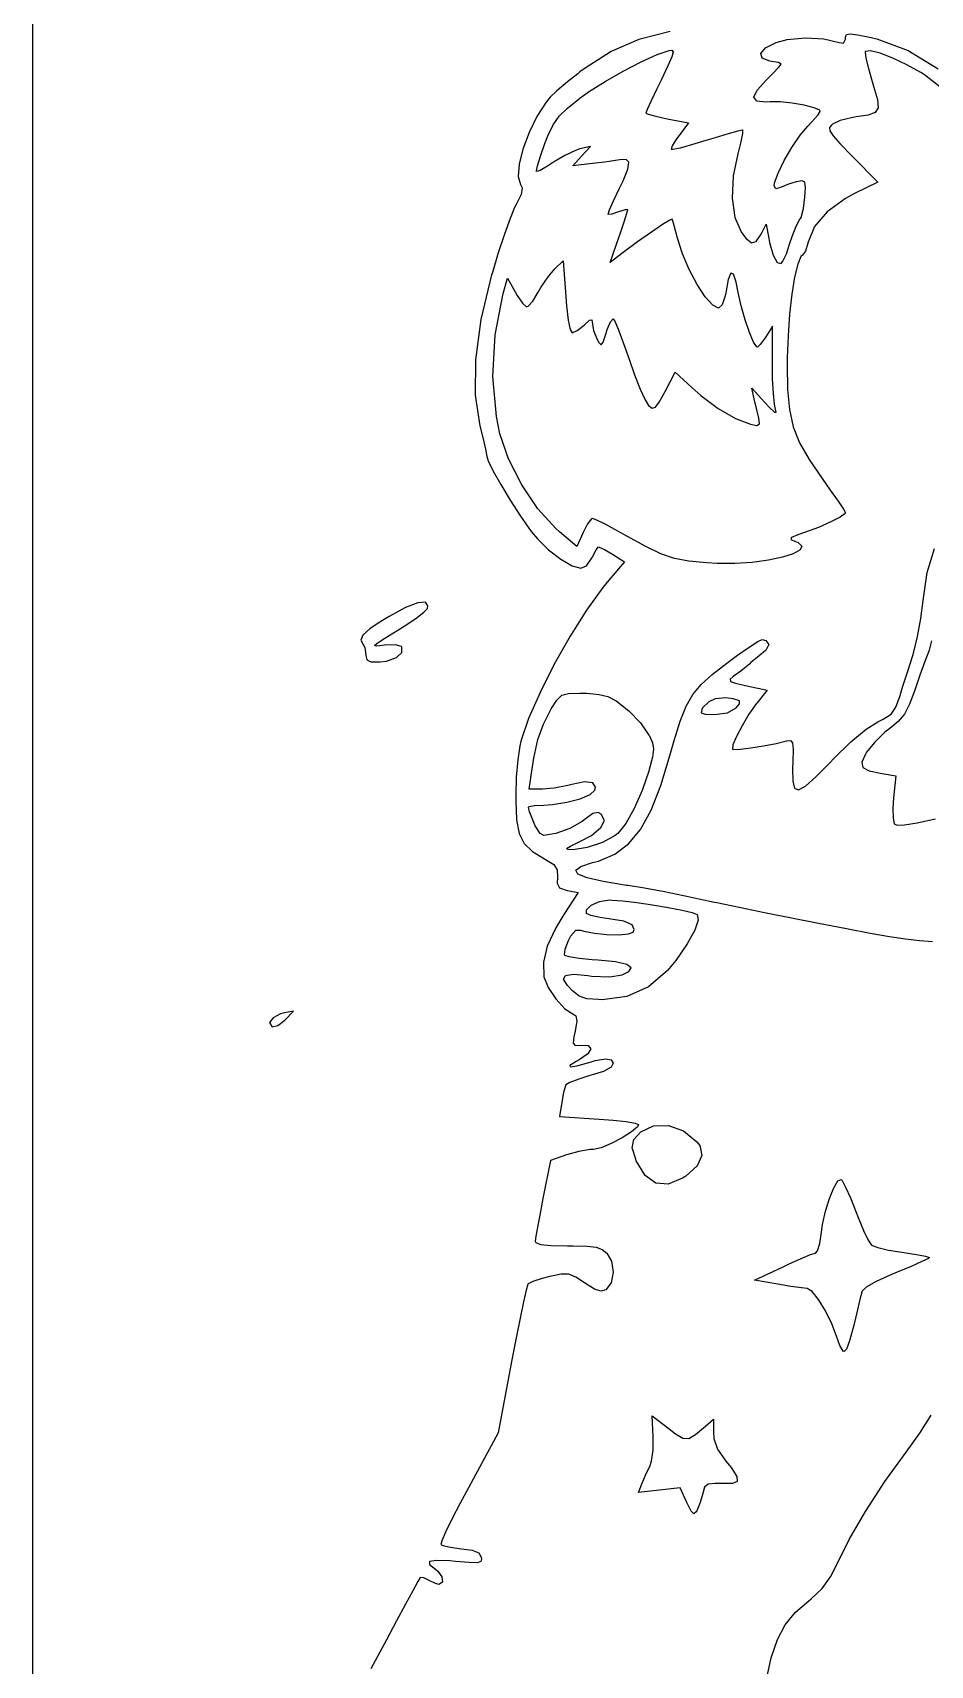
# Model space of a CAD drawing. Header units: millimetres. Extents: x 50.1 to 68.4, y -79.8 to -30.
# Drawn here: x 50.07 to 59.45, y -64.13 to -47.07 of the extents above; entities that cross this region are included whole.
import ezdxf

# ---------------------------------------------------------------- set-up
doc = ezdxf.new("R2010")
doc.units = ezdxf.units.MM
doc.layers.add('B.Silkscreen', color=31, linetype='CONTINUOUS', true_color=0xe8b2a7)

msp = doc.modelspace()

# ---------------------------------------------------------------- linework, layer by layer
at = {"layer": 'B.Silkscreen', "linetype": 'CONTINUOUS'}
for p, q in [((50.073148, -52.064296), (50.071848, -29.98827)), ((56.731854, -47.062179), (56.404692, -47.146712)), ((56.404692, -47.146712), (56.117346, -47.270512)), ((57.678701, -47.29194), (57.728563, -47.234266)), ((57.728563, -47.234266), (57.839888, -47.177013)), ((57.839888, -47.177013), (57.956761, -47.145894)), ((57.956761, -47.145894), (58.146259, -47.128078)), ((58.146259, -47.128078), (58.338719, -47.138316)), ((58.338719, -47.138316), (58.498167, -47.176631)), ((58.498167, -47.176631), (58.543497, -47.184162)), ((58.543497, -47.184162), (58.563343, -47.142841)), ((58.563343, -47.142841), (58.564043, -47.122744)), ((58.564043, -47.122744), (58.575743, -47.094884)), ((58.575743, -47.094884), (58.613981, -47.086645)), ((58.613981, -47.086645), (58.694121, -47.097001)), ((58.694121, -47.097001), (58.831525, -47.124926)), ((58.831525, -47.124926), (58.890397, -47.138612)), ((58.890397, -47.138612), (59.217808, -47.259264)), ((56.117346, -47.270512), (55.844575, -47.444032)), ((56.241411, -47.476075), (56.429337, -47.379035)), ((56.429337, -47.379035), (56.596002, -47.303767)), ((56.596002, -47.303767), (56.721601, -47.26085)), ((56.750263, -47.326067), (56.709646, -47.420651)), ((56.721601, -47.26085), (56.749776, -47.258077)), ((56.749776, -47.258077), (56.762642, -47.275558)), ((56.762642, -47.275558), (56.750263, -47.326067)), ((57.692603, -47.340788), (57.678701, -47.29194)), ((57.772568, -47.371563), (57.692603, -47.340788)), ((57.790861, -47.374102), (57.772568, -47.371563)), ((57.865046, -47.387759), (57.790861, -47.374102)), ((57.892962, -47.402076), (57.865046, -47.387759)), ((57.86846, -47.43463), (57.892962, -47.402076)), ((58.771006, -47.272592), (58.769267, -47.27928)), ((58.769267, -47.27928), (58.77783, -47.340123)), ((58.825669, -47.265224), (58.771006, -47.272592)), ((58.77783, -47.340123), (58.804026, -47.448104)), ((58.927526, -47.289877), (58.825669, -47.265224)), ((59.060023, -47.340042), (58.927526, -47.289877)), ((59.206608, -47.409206), (59.060023, -47.340042)), ((59.350728, -47.490859), (59.206608, -47.409206)), ((59.217808, -47.259264), (59.53178, -47.451818)), ((55.766955, -47.503017), (55.658335, -47.588431)), ((55.79024, -47.484707), (55.766955, -47.503017)), ((55.844575, -47.444032), (55.79024, -47.484707)), ((56.052026, -47.584305), (56.241411, -47.476075)), ((56.637804, -47.570353), (56.594306, -47.659939)), ((56.709646, -47.420651), (56.637804, -47.570353)), ((57.641968, -47.674681), (57.740546, -47.56618)), ((57.740546, -47.56618), (57.805122, -47.501977)), ((57.805122, -47.501977), (57.86846, -47.43463)), ((58.804026, -47.448104), (58.843717, -47.585414)), ((59.389752, -47.51598), (59.350728, -47.490859)), ((59.597351, -47.67828), (59.389752, -47.51598)), ((55.479307, -47.748188), (55.438083, -47.799108)), ((55.54818, -47.68168), (55.479307, -47.748188)), ((55.658335, -47.588431), (55.54818, -47.68168)), ((55.789447, -47.758885), (55.880987, -47.693144)), ((55.880987, -47.693144), (56.052026, -47.584305)), ((56.594306, -47.659939), (56.53426, -47.785995)), ((57.608048, -47.747997), (57.641968, -47.674681)), ((57.639176, -47.788596), (57.608048, -47.747997)), ((58.843717, -47.585414), (58.858268, -47.63274)), ((58.858268, -47.63274), (58.897115, -47.771959)), ((55.438083, -47.799108), (55.341292, -47.949053)), ((55.571708, -47.94753), (55.658882, -47.86284)), ((55.658882, -47.86284), (55.789447, -47.758885)), ((56.493032, -47.875712), (56.477713, -47.913871)), ((56.477713, -47.913871), (56.503365, -47.926345)), ((56.53426, -47.785995), (56.493032, -47.875712)), ((57.735739, -47.798944), (57.639176, -47.788596)), ((57.776825, -47.796576), (57.735739, -47.798944)), ((57.882389, -47.797111), (57.776825, -47.796576)), ((58.008183, -47.81032), (57.882389, -47.797111)), ((58.13298, -47.832152), (58.008183, -47.81032)), ((58.235555, -47.858554), (58.13298, -47.832152)), ((58.294683, -47.885472), (58.235555, -47.858554)), ((58.276535, -47.934877), (58.301457, -47.89675)), ((58.301457, -47.89675), (58.294683, -47.885472)), ((58.875541, -47.908391), (58.801694, -47.935297)), ((58.905111, -47.858894), (58.875541, -47.908391)), ((58.897115, -47.771959), (58.905111, -47.858894)), ((55.341292, -47.949053), (55.258014, -48.118165)), ((55.456156, -48.151696), (55.51008, -48.0361)), ((55.51008, -48.0361), (55.571708, -47.94753)), ((56.503365, -47.926345), (56.584401, -47.948501)), ((56.584401, -47.948501), (56.701578, -47.973941)), ((56.701578, -47.973941), (56.925444, -48.017984)), ((56.925444, -48.017984), (56.826736, -48.147396)), ((57.441752, -48.099058), (57.485756, -48.088563)), ((57.485756, -48.088563), (57.486828, -48.088832)), ((57.486828, -48.088832), (57.487966, -48.12681)), ((58.090884, -48.145355), (58.169382, -48.051273)), ((58.169382, -48.051273), (58.214318, -48.005136)), ((58.214318, -48.005136), (58.276535, -47.934877)), ((58.419375, -48.039385), (58.3967, -48.066281)), ((58.3967, -48.066281), (58.39964, -48.100508)), ((58.430233, -48.031002), (58.419375, -48.039385)), ((58.510408, -47.99366), (58.430233, -48.031002)), ((58.627576, -47.962591), (58.510408, -47.99366)), ((58.676857, -47.954459), (58.627576, -47.962591)), ((58.801694, -47.935297), (58.676857, -47.954459)), ((55.258014, -48.118165), (55.193756, -48.290181)), ((55.377001, -48.363008), (55.424356, -48.232466)), ((55.424356, -48.232466), (55.456156, -48.151696)), ((55.90044, -48.264276), (55.78871, -48.289679)), ((55.807849, -48.365086), (55.90044, -48.264276)), ((56.754522, -48.256514), (56.743846, -48.292624)), ((56.799937, -48.183976), (56.754522, -48.256514)), ((56.826736, -48.147396), (56.799937, -48.183976)), ((56.838919, -48.276325), (56.960299, -48.243569)), ((56.960299, -48.243569), (57.110324, -48.198502)), ((57.110324, -48.198502), (57.207104, -48.168456)), ((57.207104, -48.168456), (57.343345, -48.127306)), ((57.343345, -48.127306), (57.441752, -48.099058)), ((57.470909, -48.216499), (57.438994, -48.339956)), ((57.487966, -48.12681), (57.470909, -48.216499)), ((58.005249, -48.272346), (58.090884, -48.145355)), ((58.39964, -48.100508), (58.435054, -48.153307)), ((58.435054, -48.153307), (58.509799, -48.235917)), ((58.509799, -48.235917), (58.630735, -48.359576)), ((55.193756, -48.290181), (55.154026, -48.448835)), ((55.34524, -48.464433), (55.377001, -48.363008)), ((55.514604, -48.4274), (55.450073, -48.469822)), ((55.631398, -48.356567), (55.514604, -48.4274)), ((55.744243, -48.303793), (55.631398, -48.356567)), ((55.715259, -48.465896), (55.807849, -48.365086)), ((55.78871, -48.289679), (55.744243, -48.303793)), ((56.05051, -48.426339), (55.919579, -48.442574)), ((56.161858, -48.410329), (56.05051, -48.426339)), ((56.205415, -48.402745), (56.161858, -48.410329)), ((56.272877, -48.399093), (56.205415, -48.402745)), ((56.301349, -48.42897), (56.272877, -48.399093)), ((56.290689, -48.500823), (56.301349, -48.42897)), ((56.743846, -48.292624), (56.762162, -48.292665)), ((56.762162, -48.292665), (56.838919, -48.276325)), ((57.438994, -48.339956), (57.390868, -48.569194)), ((57.859452, -48.541973), (57.924197, -48.411476)), ((57.924197, -48.411476), (58.005249, -48.272346)), ((58.630735, -48.359576), (58.902966, -48.634807)), ((55.154026, -48.448835), (55.144332, -48.577863)), ((55.144332, -48.577863), (55.170183, -48.661003)), ((55.33449, -48.518978), (55.34524, -48.464433)), ((55.335731, -48.523219), (55.33449, -48.518978)), ((55.372707, -48.513205), (55.335731, -48.523219)), ((55.450073, -48.469822), (55.372707, -48.513205)), ((55.919579, -48.442574), (55.715259, -48.465896)), ((56.240758, -48.623102), (56.290689, -48.500823)), ((57.390868, -48.569194), (57.37872, -48.803337)), ((57.822733, -48.643066), (57.859452, -48.541973)), ((55.174439, -48.764989), (55.120812, -48.874814)), ((55.170183, -48.661003), (55.186147, -48.696084)), ((55.186147, -48.696084), (55.174439, -48.764989)), ((56.141597, -48.82983), (56.20035, -48.707151)), ((56.20035, -48.707151), (56.240758, -48.623102)), ((57.818475, -48.673095), (57.822733, -48.643066)), ((57.837173, -48.705397), (57.818475, -48.673095)), ((57.883651, -48.69092), (57.837173, -48.705397)), ((57.970012, -48.656637), (57.883651, -48.69092)), ((58.050635, -48.633189), (57.970012, -48.656637)), ((58.110879, -48.622075), (58.050635, -48.633189)), ((58.139498, -48.637749), (58.110879, -48.622075)), ((58.145973, -48.696934), (58.139498, -48.637749)), ((58.141211, -48.792959), (58.145973, -48.696934)), ((58.659994, -48.754422), (58.563922, -48.806279)), ((58.902966, -48.634807), (58.659994, -48.754422)), ((55.107679, -48.900575), (55.059305, -49.016383)), ((55.120812, -48.874814), (55.107679, -48.900575)), ((56.083922, -48.971248), (56.100338, -48.923496)), ((56.100338, -48.923496), (56.141597, -48.82983)), ((56.193222, -48.947125), (56.12255, -48.969934)), ((56.263694, -48.923738), (56.193222, -48.947125)), ((56.291496, -48.920938), (56.263694, -48.923738)), ((56.280381, -48.958922), (56.291496, -48.920938)), ((57.37872, -48.803337), (57.407937, -49.005769)), ((58.099964, -49.004545), (58.125936, -48.911995)), ((58.125936, -48.911995), (58.141211, -48.792959)), ((58.373601, -48.945273), (58.240967, -49.100613)), ((58.563922, -48.806279), (58.373601, -48.945273)), ((55.059305, -49.016383), (55.000173, -49.179928)), ((56.084331, -48.973872), (56.083922, -48.971248)), ((56.12255, -48.969934), (56.084331, -48.973872)), ((56.209059, -49.174428), (56.250947, -49.049403)), ((56.250947, -49.049403), (56.280381, -48.958922)), ((56.652128, -49.078803), (56.536483, -49.157271)), ((56.727914, -49.032768), (56.652128, -49.078803)), ((56.753123, -49.024331), (56.727914, -49.032768)), ((56.767875, -49.065513), (56.753123, -49.024331)), ((56.792791, -49.155269), (56.767875, -49.065513)), ((57.407937, -49.005769), (57.477783, -49.160896)), ((57.683511, -49.177993), (57.737142, -49.075634)), ((57.737142, -49.075634), (57.764089, -49.224547)), ((58.007121, -49.204021), (58.049478, -49.096273)), ((58.049478, -49.096273), (58.085372, -49.030808)), ((58.085372, -49.030808), (58.099964, -49.004545)), ((58.240967, -49.100613), (58.174413, -49.263496)), ((55.000173, -49.179928), (54.936571, -49.373227)), ((56.10721, -49.473937), (56.199353, -49.203026)), ((56.199353, -49.203026), (56.209059, -49.174428)), ((56.391396, -49.261065), (56.227285, -49.383076)), ((56.536483, -49.157271), (56.391396, -49.261065)), ((56.809205, -49.220182), (56.792791, -49.155269)), ((56.860378, -49.383147), (56.809205, -49.220182)), ((57.477783, -49.160896), (57.52369, -49.221234)), ((57.52369, -49.221234), (57.583332, -49.271316)), ((57.583332, -49.271316), (57.631968, -49.256517)), ((57.631968, -49.256517), (57.683511, -49.177993)), ((57.764089, -49.224547), (57.771929, -49.264857)), ((57.771929, -49.264857), (57.809104, -49.398519)), ((57.946713, -49.384636), (57.984518, -49.273962)), ((57.984518, -49.273962), (58.007121, -49.204021)), ((58.172544, -49.272937), (58.145971, -49.357402)), ((58.174413, -49.263496), (58.172544, -49.272937)), ((54.936571, -49.373227), (54.874789, -49.578299)), ((56.227285, -49.383076), (56.10721, -49.473937)), ((56.931522, -49.549495), (56.860378, -49.383147)), ((57.809104, -49.398519), (57.851146, -49.474578)), ((57.910815, -49.462895), (57.946713, -49.384636)), ((58.09827, -49.413852), (58.065172, -49.493264)), ((58.115176, -49.398705), (58.09827, -49.413852)), ((58.145971, -49.357402), (58.115176, -49.398705)), ((54.866984, -49.605735), (54.755714, -50.071852)), ((54.874789, -49.578299), (54.866984, -49.605735)), ((55.381888, -49.738131), (55.457862, -49.623944)), ((55.457862, -49.623944), (55.528227, -49.540848)), ((55.528227, -49.540848), (55.614654, -49.459654)), ((55.614654, -49.459654), (55.641304, -49.835546)), ((57.013872, -49.704326), (56.931522, -49.549495)), ((57.366272, -49.587986), (57.339278, -49.65298)), ((57.393899, -49.597455), (57.366272, -49.587986)), ((57.422533, -49.681376), (57.393899, -49.597455)), ((57.851146, -49.474578), (57.893863, -49.484634)), ((57.893863, -49.484634), (57.910815, -49.462895)), ((58.033333, -49.62815), (58.004615, -49.805965)), ((58.065172, -49.493264), (58.033333, -49.62815)), ((54.904928, -50.229728), (54.988358, -49.800344)), ((54.988358, -49.800344), (55.031468, -49.640246)), ((55.031468, -49.640246), (55.112141, -49.783284)), ((55.112141, -49.783284), (55.134492, -49.821038)), ((55.297915, -49.878299), (55.354606, -49.786406)), ((55.354606, -49.786406), (55.381888, -49.738131)), ((57.098666, -49.832737), (57.013872, -49.704326)), ((57.312547, -49.792449), (57.307145, -49.823301)), ((57.339278, -49.65298), (57.312547, -49.792449)), ((57.444051, -49.788296), (57.422533, -49.681376)), ((57.474365, -49.928836), (57.444051, -49.788296)), ((55.134492, -49.821038), (55.19033, -49.900984)), ((55.19033, -49.900984), (55.230113, -49.938545)), ((55.230113, -49.938545), (55.249083, -49.932109)), ((55.249083, -49.932109), (55.297915, -49.878299)), ((55.641304, -49.835546), (55.648931, -49.928843)), ((55.648931, -49.928843), (55.666754, -50.078062)), ((57.177139, -49.919828), (57.098666, -49.832737)), ((57.238869, -49.950733), (57.177139, -49.919828)), ((57.277119, -49.916184), (57.238869, -49.950733)), ((57.307145, -49.823301), (57.277119, -49.916184)), ((57.515201, -50.074013), (57.474365, -49.928836)), ((58.004615, -49.805965), (57.980883, -50.014163)), ((54.755714, -50.071852), (54.698145, -50.490538)), ((55.666754, -50.078062), (55.686897, -50.176149)), ((55.760947, -50.187313), (55.832864, -50.130458)), ((55.832864, -50.130458), (55.89074, -50.07936)), ((55.89074, -50.07936), (55.915202, -50.075905)), ((55.915202, -50.075905), (55.920381, -50.121148)), ((55.920381, -50.121148), (55.931841, -50.185208)), ((56.075387, -50.175281), (56.109315, -50.094592)), ((56.109315, -50.094592), (56.135917, -50.062464)), ((56.135917, -50.062464), (56.13604, -50.062468)), ((56.13604, -50.062468), (56.157896, -50.096384)), ((56.157896, -50.096384), (56.196612, -50.187428)), ((57.560232, -50.20583), (57.515201, -50.074013)), ((57.801131, -50.140964), (57.731659, -50.250687)), ((57.800492, -50.520702), (57.801131, -50.140964)), ((57.980883, -50.014163), (57.963999, -50.2402)), ((54.881213, -50.66446), (54.904928, -50.229728)), ((55.686897, -50.176149), (55.707309, -50.211437)), ((55.707309, -50.211437), (55.707811, -50.211431)), ((55.707811, -50.211431), (55.760947, -50.187313)), ((55.931841, -50.185208), (55.969596, -50.279135)), ((55.969596, -50.279135), (55.987653, -50.310699)), ((55.987653, -50.310699), (56.012213, -50.335843)), ((56.012213, -50.335843), (56.033239, -50.306425)), ((56.033239, -50.306425), (56.062879, -50.213959)), ((56.062879, -50.213959), (56.075387, -50.175281)), ((56.196612, -50.187428), (56.246755, -50.321819)), ((57.603133, -50.306289), (57.560232, -50.20583)), ((57.637579, -50.357393), (57.603133, -50.306289)), ((57.723513, -50.263373), (57.674296, -50.332303)), ((57.731659, -50.250687), (57.723513, -50.263373)), ((57.963999, -50.2402), (57.955827, -50.471533)), ((56.246755, -50.321819), (56.302888, -50.485779)), ((57.645128, -50.360411), (57.637579, -50.357393)), ((57.674296, -50.332303), (57.645128, -50.360411)), ((57.955827, -50.471533), (57.955086, -50.539917)), ((54.698145, -50.490538), (54.694382, -50.860508)), ((56.302888, -50.485779), (56.3595, -50.64774)), ((56.3595, -50.64774), (56.418776, -50.798205)), ((56.678862, -50.823438), (56.785372, -50.620006)), ((56.785372, -50.620006), (56.957967, -50.781448)), ((57.803072, -50.691745), (57.800492, -50.520702)), ((57.955086, -50.539917), (57.958829, -50.80132)), ((54.917674, -51.084835), (54.881213, -50.66446)), ((56.418776, -50.798205), (56.470371, -50.910461)), ((56.618848, -50.93345), (56.678862, -50.823438)), ((56.957967, -50.781448), (57.051378, -50.863271)), ((57.610995, -50.90044), (57.585057, -50.78871)), ((57.585057, -50.78871), (57.722094, -50.937684)), ((57.810533, -50.843455), (57.803072, -50.691745)), ((57.958829, -50.80132), (57.978099, -51.012201)), ((54.694382, -50.860508), (54.74453, -51.180474)), ((56.470371, -50.910461), (56.507281, -50.967982)), ((56.507281, -50.967982), (56.507699, -50.968359)), ((56.507699, -50.968359), (56.545935, -50.995238)), ((56.545935, -50.995238), (56.578762, -50.98716)), ((56.578762, -50.98716), (56.618848, -50.93345)), ((57.051378, -50.863271), (57.235186, -50.998796)), ((57.637789, -51.014441), (57.610995, -50.90044)), ((57.722094, -50.937684), (57.767587, -50.986409)), ((57.767587, -50.986409), (57.821546, -51.037904)), ((57.821577, -50.95469), (57.810533, -50.843455)), ((57.829493, -50.993549), (57.821577, -50.95469)), ((57.839522, -51.038901), (57.829493, -50.993549)), ((54.954003, -51.264755), (54.917674, -51.084835)), ((57.235186, -50.998796), (57.416197, -51.103587)), ((57.416197, -51.103587), (57.572473, -51.163987)), ((57.572473, -51.163987), (57.636864, -51.176754)), ((57.636864, -51.176754), (57.666909, -51.16211)), ((57.658607, -51.101358), (57.637789, -51.014441)), ((57.666909, -51.16211), (57.658607, -51.101358)), ((57.821546, -51.037904), (57.839522, -51.038901)), ((57.978099, -51.012201), (58.018433, -51.191672)), ((54.74453, -51.180474), (54.77556, -51.303982)), ((54.77556, -51.303982), (54.803403, -51.425568)), ((55.043807, -51.527902), (54.954003, -51.264755)), ((58.018433, -51.191672), (58.085365, -51.358842)), ((54.803403, -51.425568), (54.817982, -51.503179)), ((54.817982, -51.503179), (54.832272, -51.548473)), ((58.085365, -51.358842), (58.184434, -51.532823)), ((54.832272, -51.548473), (54.883149, -51.653862)), ((54.883149, -51.653862), (54.962155, -51.794858)), ((55.181229, -51.797048), (55.043807, -51.527902)), ((58.184434, -51.532823), (58.321173, -51.732725)), ((54.962155, -51.794858), (55.060582, -51.956764)), ((55.35099, -52.047117), (55.181229, -51.797048)), ((58.321173, -51.732725), (58.405871, -51.851917)), ((55.060582, -51.956764), (55.169722, -52.12488)), ((58.405871, -51.851917), (58.487474, -51.969677)), ((58.487474, -51.969677), (58.542906, -52.05319)), ((50.074448, -74.140323), (50.073148, -52.064296)), ((55.169722, -52.12488), (55.280868, -52.28451)), ((55.537809, -52.253032), (55.35099, -52.047117)), ((55.910378, -52.153013), (55.869486, -52.204614)), ((55.921308, -52.148094), (55.910378, -52.153013)), ((55.966231, -52.165613), (55.921308, -52.148094)), ((56.059948, -52.212824), (55.966231, -52.165613)), ((58.410574, -52.185993), (58.280767, -52.242579)), ((58.509343, -52.134741), (58.410574, -52.185993)), ((58.560047, -52.097083), (58.509343, -52.134741)), ((58.542906, -52.05319), (58.563343, -52.089461)), ((58.563343, -52.089461), (58.560047, -52.097083)), ((55.280868, -52.28451), (55.345576, -52.362769)), ((55.5776, -52.288167), (55.537809, -52.253032)), ((55.758214, -52.440463), (55.5776, -52.288167)), ((55.822711, -52.294279), (55.758214, -52.440463)), ((55.869486, -52.204614), (55.822711, -52.294279)), ((56.187017, -52.281712), (56.059948, -52.212824)), ((56.281481, -52.335061), (56.187017, -52.281712)), ((56.476785, -52.443387), (56.281481, -52.335061)), ((58.001205, -52.349636), (57.993301, -52.369397)), ((58.066911, -52.32082), (58.001205, -52.349636)), ((58.136954, -52.296242), (58.066911, -52.32082)), ((58.280767, -52.242579), (58.136954, -52.296242)), ((55.345576, -52.362769), (55.463191, -52.475573)), ((55.463191, -52.475573), (55.590993, -52.573804)), ((55.922023, -52.550713), (55.958694, -52.476553)), ((55.958694, -52.476553), (55.98436, -52.446041)), ((55.98436, -52.446041), (55.990738, -52.447624)), ((55.990738, -52.447624), (56.044848, -52.474364)), ((56.044848, -52.474364), (56.129001, -52.523681)), ((56.129001, -52.523681), (56.254625, -52.60132)), ((56.633795, -52.518093), (56.476785, -52.443387)), ((56.776495, -52.566415), (56.633795, -52.518093)), ((58.018222, -52.517503), (57.90478, -52.554339)), ((57.993301, -52.369397), (58.034675, -52.387727)), ((58.089748, -52.477832), (58.018222, -52.517503)), ((58.034675, -52.387727), (58.068909, -52.400844)), ((58.068909, -52.400844), (58.109823, -52.43804)), ((58.109823, -52.43804), (58.089748, -52.477832)), ((59.416461, -52.715161), (59.495156, -52.461853)), ((55.590993, -52.573804), (55.709746, -52.643201)), ((55.709746, -52.643201), (55.800212, -52.669502)), ((55.800212, -52.669502), (55.860159, -52.64497)), ((55.860159, -52.64497), (55.919062, -52.557772)), ((55.919062, -52.557772), (55.922023, -52.550713)), ((56.254625, -52.60132), (56.091747, -52.793696)), ((56.928871, -52.59559), (56.776495, -52.566415)), ((57.114911, -52.612855), (56.928871, -52.59559)), ((57.222581, -52.619005), (57.114911, -52.612855)), ((57.408323, -52.620672), (57.222581, -52.619005)), ((57.590294, -52.608639), (57.408323, -52.620672)), ((57.758959, -52.585623), (57.590294, -52.608639)), ((57.90478, -52.554339), (57.758959, -52.585623)), ((56.091747, -52.793696), (56.029158, -52.870825)), ((59.374271, -53.004692), (59.416461, -52.715161)), ((54.095375, -53.030906), (53.967612, -53.08059)), ((54.175217, -53.023949), (54.095375, -53.030906)), ((54.202419, -53.060703), (54.175217, -53.023949)), ((56.029158, -52.870825), (55.859868, -53.106452)), ((59.351285, -53.192609), (59.374271, -53.004692)), ((53.796647, -53.172019), (53.726582, -53.213851)), ((53.967612, -53.08059), (53.796647, -53.172019)), ((53.955013, -53.272835), (54.074854, -53.192454)), ((54.074854, -53.192454), (54.160679, -53.127312)), ((54.160679, -53.127312), (54.1973, -53.08851)), ((54.1973, -53.08851), (54.202419, -53.060703)), ((55.859868, -53.106452), (55.687383, -53.380029)), ((59.317831, -53.382897), (59.351285, -53.192609)), ((53.521442, -53.367179), (53.500432, -53.41986)), ((53.594641, -53.300874), (53.521442, -53.367179)), ((53.682595, -53.242863), (53.594641, -53.300874)), ((53.726582, -53.213851), (53.682595, -53.242863)), ((53.750226, -53.399317), (53.886945, -53.315355)), ((53.886945, -53.315355), (53.955013, -53.272835)), ((55.687383, -53.380029), (55.522036, -53.672655)), ((53.500432, -53.41986), (53.525054, -53.466013)), ((53.525054, -53.466013), (53.540996, -53.497396)), ((53.540996, -53.497396), (53.552987, -53.574639)), ((53.645142, -53.476811), (53.671509, -53.451)), ((53.665471, -53.483158), (53.645142, -53.476811)), ((53.726847, -53.476447), (53.665471, -53.483158)), ((53.671509, -53.451), (53.750226, -53.399317)), ((53.747386, -53.473559), (53.726847, -53.476447)), ((53.862161, -53.4678), (53.747386, -53.473559)), ((53.925035, -53.48771), (53.862161, -53.4678)), ((53.871655, -53.60275), (53.929769, -53.550575)), ((53.928699, -53.49235), (53.925035, -53.48771)), ((53.929769, -53.550575), (53.928699, -53.49235)), ((57.43587, -53.577641), (57.557761, -53.493138)), ((57.557761, -53.493138), (57.648906, -53.435612)), ((57.648906, -53.435612), (57.695224, -53.41437)), ((57.727391, -53.528746), (57.661326, -53.583463)), ((57.695224, -53.41437), (57.733168, -53.42268)), ((57.735496, -53.522212), (57.727391, -53.528746)), ((57.733168, -53.42268), (57.763944, -53.46718)), ((57.763944, -53.46718), (57.735496, -53.522212)), ((59.267877, -53.581965), (59.280002, -53.542502)), ((59.280002, -53.542502), (59.317831, -53.382897)), ((59.43403, -53.535563), (59.394143, -53.641867)), ((59.437755, -53.5261), (59.43403, -53.535563)), ((59.463151, -53.42909), (59.437755, -53.5261)), ((53.552987, -53.574639), (53.553, -53.575526)), ((53.553, -53.575526), (53.563353, -53.627489)), ((53.563353, -53.627489), (53.605966, -53.648055)), ((53.605966, -53.648055), (53.701535, -53.647355)), ((53.701535, -53.647355), (53.769537, -53.638516)), ((53.769537, -53.638516), (53.871655, -53.60275)), ((55.522036, -53.672655), (55.37416, -53.965427)), ((57.172279, -53.777652), (57.32416, -53.659559)), ((57.32416, -53.659559), (57.43587, -53.577641)), ((57.563581, -53.665987), (57.469313, -53.742755)), ((57.576393, -53.655147), (57.563581, -53.665987)), ((57.661326, -53.583463), (57.576393, -53.655147)), ((59.215214, -53.742568), (59.267877, -53.581965)), ((59.394143, -53.641867), (59.341957, -53.786587)), ((56.96973, -53.987498), (57.057338, -53.881786)), ((57.057338, -53.881786), (57.172279, -53.777652)), ((57.39185, -53.801549), (57.359468, -53.828582)), ((57.359468, -53.828582), (57.361907, -53.850652)), ((57.361907, -53.850652), (57.415929, -53.871038)), ((57.469313, -53.742755), (57.39185, -53.801549)), ((57.415929, -53.871038), (57.532404, -53.897134)), ((59.161422, -53.911455), (59.215214, -53.742568)), ((59.341957, -53.786587), (59.287751, -53.941269)), ((55.37416, -53.965427), (55.25409, -54.239445)), ((55.490633, -54.137478), (55.547526, -54.045825)), ((55.547526, -54.045825), (55.599279, -53.995169)), ((55.599279, -53.995169), (55.670164, -53.976006)), ((55.670164, -53.976006), (55.787855, -53.973021)), ((55.787855, -53.973021), (55.862223, -53.975134)), ((55.862223, -53.975134), (55.990064, -53.987684)), ((55.990064, -53.987684), (56.080095, -54.007769)), ((56.080095, -54.007769), (56.169703, -54.055372)), ((56.169703, -54.055372), (56.301823, -54.158833)), ((56.899847, -54.110327), (56.96973, -53.987498)), ((57.135128, -54.063204), (57.071314, -54.126278)), ((57.202977, -54.03246), (57.135128, -54.063204)), ((57.3156, -54.023104), (57.202977, -54.03246)), ((57.391902, -54.032647), (57.3156, -54.023104)), ((57.45702, -54.054431), (57.391902, -54.032647)), ((57.457348, -54.085746), (57.45702, -54.054431)), ((57.532404, -53.897134), (57.745772, -53.941429)), ((57.745772, -53.941429), (57.638106, -54.078266)), ((59.0916, -54.119085), (59.134022, -54.000014)), ((59.134022, -54.000014), (59.161422, -53.911455)), ((59.287751, -53.941269), (59.232909, -54.088783)), ((55.408283, -54.29622), (55.490633, -54.137478)), ((56.301823, -54.158833), (56.424109, -54.285568)), ((56.838083, -54.265809), (56.899847, -54.110327)), ((57.062756, -54.143253), (57.057952, -54.178392)), ((57.057952, -54.178392), (57.09768, -54.193351)), ((57.071314, -54.126278), (57.062756, -54.143253)), ((57.09768, -54.193351), (57.196876, -54.196481)), ((57.196876, -54.196481), (57.333017, -54.18043)), ((57.333017, -54.18043), (57.423373, -54.126465)), ((57.423373, -54.126465), (57.457348, -54.085746)), ((57.555923, -54.194474), (57.483484, -54.314249)), ((57.632394, -54.08559), (57.555923, -54.194474)), ((57.638106, -54.078266), (57.632394, -54.08559)), ((58.958557, -54.247252), (59.040778, -54.192402)), ((59.040778, -54.192402), (59.0916, -54.119085)), ((59.179601, -54.194037), (59.11624, -54.270926)), ((59.232909, -54.088783), (59.179601, -54.194037)), ((55.25409, -54.239445), (55.172157, -54.475807)), ((55.35063, -54.458038), (55.408283, -54.29622)), ((56.424109, -54.285568), (56.510709, -54.411349)), ((56.77483, -54.469484), (56.838083, -54.265809)), ((57.483484, -54.314249), (57.424596, -54.42683)), ((58.621234, -54.483187), (58.779128, -54.35172)), ((58.779128, -54.35172), (58.902922, -54.27423)), ((58.977037, -54.382018), (58.866012, -54.488364)), ((58.902922, -54.27423), (58.958557, -54.247252)), ((59.028302, -54.341875), (58.977037, -54.382018)), ((59.11624, -54.270926), (59.028302, -54.341875)), ((55.160929, -54.524262), (55.139623, -54.671382)), ((55.172157, -54.475807), (55.160929, -54.524262)), ((55.308515, -54.651715), (55.35063, -54.458038)), ((56.510709, -54.411349), (56.515846, -54.421408)), ((56.515846, -54.421408), (56.548129, -54.494128)), ((56.558325, -54.55898), (56.546613, -54.642353)), ((56.548129, -54.494128), (56.558325, -54.55898)), ((56.734289, -54.613601), (56.77483, -54.469484)), ((57.388778, -54.514135), (57.385547, -54.558079)), ((57.385547, -54.558079), (57.396881, -54.561023)), ((57.424596, -54.42683), (57.388778, -54.514135)), ((57.396881, -54.561023), (57.465344, -54.558156)), ((57.465344, -54.558156), (57.57602, -54.544789)), ((57.57602, -54.544789), (57.707659, -54.524111)), ((57.707659, -54.524111), (57.839012, -54.499309)), ((57.839012, -54.499309), (57.948827, -54.473572)), ((57.948827, -54.473572), (57.952115, -54.472686)), ((57.952115, -54.472686), (57.990948, -54.46859)), ((57.990948, -54.46859), (58.010983, -54.492904)), ((58.010983, -54.492904), (58.016798, -54.560929)), ((58.016798, -54.560929), (58.012971, -54.687968)), ((58.4377, -54.661481), (58.621234, -54.483187)), ((58.866012, -54.488364), (58.784315, -54.591564)), ((55.139623, -54.671382), (55.1248, -54.852745)), ((55.29113, -54.764443), (55.308515, -54.651715)), ((56.546613, -54.642353), (56.513177, -54.77064)), ((56.634999, -54.938972), (56.734289, -54.613601)), ((58.012971, -54.687968), (58.010353, -54.760735)), ((58.255898, -54.847592), (58.406251, -54.694158)), ((58.406251, -54.694158), (58.4377, -54.661481)), ((58.772129, -54.611676), (58.733517, -54.695198)), ((58.733517, -54.695198), (58.744206, -54.748992)), ((58.784315, -54.591564), (58.772129, -54.611676)), ((55.1248, -54.852745), (55.119051, -55.040794)), ((55.261009, -54.978593), (55.29113, -54.764443)), ((55.838607, -54.900015), (55.70453, -54.927508)), ((55.924009, -54.910189), (55.838607, -54.900015)), ((55.953367, -54.956197), (55.924009, -54.910189)), ((56.508378, -54.787659), (56.43978, -54.990381)), ((56.513177, -54.77064), (56.508378, -54.787659)), ((58.010353, -54.760735), (58.012751, -54.892305)), ((58.012751, -54.892305), (58.032269, -54.966677)), ((58.147607, -54.944223), (58.255898, -54.847592)), ((58.744206, -54.748992), (58.812547, -54.784428)), ((58.812547, -54.784428), (58.946893, -54.812875)), ((58.946893, -54.812875), (59.089885, -54.837034)), ((59.089885, -54.837034), (59.067341, -55.066098)), ((55.119051, -55.040794), (55.119239, -55.099486)), ((55.397899, -54.978593), (55.261009, -54.978593)), ((55.521652, -54.967205), (55.397899, -54.978593)), ((55.663722, -54.938774), (55.521652, -54.967205)), ((55.653656, -55.113044), (55.791686, -55.076246)), ((55.70453, -54.927508), (55.663722, -54.938774)), ((55.791686, -55.076246), (55.896084, -55.032483)), ((55.896084, -55.032483), (55.946501, -54.987666)), ((55.946501, -54.987666), (55.953367, -54.956197)), ((56.43978, -54.990381), (56.356748, -55.17964)), ((56.532911, -55.197852), (56.634999, -54.938972)), ((58.032269, -54.966677), (58.075142, -54.98395)), ((58.075142, -54.98395), (58.147607, -54.944223)), ((59.067341, -55.066098), (59.060349, -55.17389)), ((55.119239, -55.099486), (55.128126, -55.297166)), ((55.25163, -55.16481), (55.257743, -55.159307)), ((55.264479, -55.212518), (55.25163, -55.16481)), ((55.257743, -55.159307), (55.314757, -55.14856)), ((55.272966, -55.239296), (55.264479, -55.212518)), ((55.322494, -55.359474), (55.272966, -55.239296)), ((55.314757, -55.14856), (55.412776, -55.1427)), ((55.412776, -55.1427), (55.502343, -55.136967)), ((55.502343, -55.136967), (55.653656, -55.113044)), ((55.925468, -55.23058), (55.844166, -55.289791)), ((55.979384, -55.220691), (55.925468, -55.23058)), ((56.012135, -55.239267), (55.979384, -55.220691)), ((56.045308, -55.303631), (56.012135, -55.239267)), ((56.356748, -55.17964), (56.269, -55.335585)), ((56.422324, -55.398178), (56.532911, -55.197852)), ((59.060349, -55.17389), (59.062027, -55.280397)), ((55.128126, -55.297166), (55.15541, -55.440676)), ((55.375123, -55.439397), (55.322494, -55.359474)), ((55.682664, -55.38645), (55.537476, -55.440819)), ((55.812249, -55.314105), (55.682664, -55.38645)), ((55.844166, -55.289791), (55.812249, -55.314105)), ((55.908993, -55.46033), (56.009632, -55.379001)), ((56.009632, -55.379001), (56.045308, -55.303631)), ((56.269, -55.335585), (56.186256, -55.438365)), ((56.297542, -55.547891), (56.422324, -55.398178)), ((59.062027, -55.280397), (59.074105, -55.338192)), ((59.074105, -55.338192), (59.105334, -55.352787)), ((59.105334, -55.352787), (59.182198, -55.350794)), ((59.182198, -55.350794), (59.31232, -55.328914)), ((59.31232, -55.328914), (59.504644, -55.286063)), ((55.15541, -55.440676), (55.208248, -55.545841)), ((55.208248, -55.545841), (55.293797, -55.628481)), ((55.413258, -55.462549), (55.375123, -55.439397)), ((55.537476, -55.440819), (55.413258, -55.462549)), ((55.650222, -55.597977), (55.691589, -55.571173)), ((55.664784, -55.608507), (55.650222, -55.597977)), ((55.691589, -55.571173), (55.795059, -55.521344)), ((55.864727, -55.587797), (55.714223, -55.609732)), ((55.795059, -55.521344), (55.908993, -55.46033)), ((56.024751, -55.53389), (55.864727, -55.587797)), ((56.157676, -55.461307), (56.024751, -55.53389)), ((56.152864, -55.654929), (56.297542, -55.547891)), ((56.186256, -55.438365), (56.157676, -55.461307)), ((55.293797, -55.628481), (55.419213, -55.704421)), ((55.419213, -55.704421), (55.4304, -55.71036)), ((55.4304, -55.71036), (55.516757, -55.764854)), ((55.516757, -55.764854), (55.552276, -55.818779)), ((55.714223, -55.609732), (55.664784, -55.608507)), ((55.798644, -55.784475), (55.922793, -55.744067)), ((55.922793, -55.744067), (55.982591, -55.72723)), ((55.982591, -55.72723), (56.152864, -55.654929)), ((55.553956, -55.896346), (55.551615, -55.958553)), ((55.552276, -55.818779), (55.553956, -55.896346)), ((55.7474, -55.824331), (55.798644, -55.784475)), ((55.769374, -55.863837), (55.7474, -55.824331)), ((55.864879, -55.903198), (55.769374, -55.863837)), ((56.034228, -55.942615), (55.864879, -55.903198)), ((55.551615, -55.958553), (55.577207, -56.008592)), ((55.577207, -56.008592), (55.656189, -56.034009)), ((55.769715, -56.056715), (55.62049, -56.287595)), ((55.656189, -56.034009), (55.769715, -56.056715)), ((56.277733, -55.982293), (56.034228, -55.942615)), ((56.292659, -55.9844), (56.277733, -55.982293)), ((56.465971, -56.012129), (56.292659, -55.9844)), ((56.67211, -56.050114), (56.465971, -56.012129)), ((56.871529, -56.09099), (56.67211, -56.050114)), ((56.906012, -56.098613), (56.871529, -56.09099)), ((57.033651, -56.126257), (56.906012, -56.098613)), ((55.857982, -56.236912), (55.907607, -56.188569)), ((55.858375, -56.274311), (55.857982, -56.236912)), ((55.904378, -56.296621), (55.858375, -56.274311)), ((55.907607, -56.188569), (55.994314, -56.150384)), ((55.994314, -56.150384), (56.097651, -56.134323)), ((56.097651, -56.134323), (56.124939, -56.134849)), ((56.124939, -56.134849), (56.237396, -56.14407)), ((56.237396, -56.14407), (56.385, -56.162389)), ((56.385, -56.162389), (56.549568, -56.186806)), ((56.549568, -56.186806), (56.712916, -56.214322)), ((56.712916, -56.214322), (56.856861, -56.241937)), ((56.856861, -56.241937), (56.963219, -56.266651)), ((56.963219, -56.266651), (57.013808, -56.285464)), ((57.196876, -56.160429), (57.033651, -56.126257)), ((57.220648, -56.165406), (57.196876, -56.160429)), ((57.453263, -56.213252), (57.220648, -56.165406)), ((57.717757, -56.266984), (57.453263, -56.213252)), ((58.000387, -56.323795), (57.717757, -56.266984)), ((55.537688, -56.423978), (55.447171, -56.615758)), ((55.62049, -56.287595), (55.537688, -56.423978)), ((55.696133, -56.50974), (55.745958, -56.450658)), ((55.745958, -56.450658), (55.798658, -56.448371)), ((55.798658, -56.448371), (55.830804, -56.45885)), ((56.000938, -56.318284), (55.904378, -56.296621)), ((56.09087, -56.33051), (56.000938, -56.318284)), ((56.249163, -56.355705), (56.09087, -56.33051)), ((56.337045, -56.39237), (56.249163, -56.355705)), ((56.357977, -56.442392), (56.337045, -56.39237)), ((56.346339, -56.469981), (56.357977, -56.442392)), ((56.988952, -56.449329), (56.909982, -56.592479)), ((57.024945, -56.344369), (56.988952, -56.449329)), ((57.013808, -56.285464), (57.014171, -56.285794)), ((57.014171, -56.285794), (57.024945, -56.344369)), ((58.265396, -56.37652), (58.000387, -56.323795)), ((58.574502, -56.437216), (58.265396, -56.37652)), ((58.823471, -56.484482), (58.574502, -56.437216)), ((55.447171, -56.615758), (55.407499, -56.782254)), ((55.636741, -56.647462), (55.671401, -56.557406)), ((55.671401, -56.557406), (55.696133, -56.50974)), ((55.830804, -56.45885), (55.942052, -56.481011)), ((55.942052, -56.481011), (56.072338, -56.494116)), ((56.072338, -56.494116), (56.198554, -56.497254)), ((56.198554, -56.497254), (56.29759, -56.489513)), ((56.29759, -56.489513), (56.346339, -56.469981)), ((56.909982, -56.592479), (56.791825, -56.76562)), ((59.025108, -56.519988), (58.823471, -56.484482)), ((59.192214, -56.545402), (59.025108, -56.519988)), ((59.337596, -56.562394), (59.192214, -56.545402)), ((59.474055, -56.572633), (59.337596, -56.562394)), ((55.407499, -56.782254), (55.414394, -56.93694)), ((55.628727, -56.707541), (55.636741, -56.647462)), ((55.632459, -56.715548), (55.628727, -56.707541)), ((55.678535, -56.72909), (55.632459, -56.715548)), ((55.78035, -56.744053), (55.678535, -56.72909)), ((55.919261, -56.75792), (55.78035, -56.744053)), ((55.980662, -56.76257), (55.919261, -56.75792)), ((56.162785, -56.781836), (55.980662, -56.76257)), ((56.278216, -56.809144), (56.162785, -56.781836)), ((56.791825, -56.76562), (56.705886, -56.870703)), ((55.414394, -56.93694), (55.457208, -57.047955)), ((55.618309, -56.960173), (55.637442, -56.921838)), ((55.660854, -57.029164), (55.618309, -56.960173)), ((55.637442, -56.921838), (55.721524, -56.910904)), ((55.721524, -56.910904), (55.873831, -56.924113)), ((55.873831, -56.924113), (55.910558, -56.928547)), ((55.910558, -56.928547), (56.102235, -56.938108)), ((56.102235, -56.938108), (56.230671, -56.917135)), ((56.230671, -56.917135), (56.300846, -56.882848)), ((56.324916, -56.843235), (56.278216, -56.809144)), ((56.300846, -56.882848), (56.324916, -56.843235)), ((56.705886, -56.870703), (56.505722, -57.040975)), ((55.457208, -57.047955), (55.53727, -57.168576)), ((55.71253, -57.084538), (55.660854, -57.029164)), ((55.780361, -57.1389), (55.71253, -57.084538)), ((56.505722, -57.040975), (56.278335, -57.142381)), ((52.798775, -57.296453), (52.702724, -57.314814)), ((52.70546, -57.389768), (52.798775, -57.296453)), ((55.53727, -57.168576), (55.633619, -57.270893)), ((55.633619, -57.270893), (55.725655, -57.328959)), ((55.861199, -57.166605), (55.780361, -57.1389)), ((55.982149, -57.175663), (55.861199, -57.166605)), ((56.021786, -57.175953), (55.982149, -57.175663)), ((56.278335, -57.142381), (56.021786, -57.175953)), ((52.583642, -57.36568), (52.548001, -57.414484)), ((52.548001, -57.414484), (52.56922, -57.456555)), ((52.56922, -57.456555), (52.574898, -57.459048)), ((52.574898, -57.459048), (52.632185, -57.445407)), ((52.66182, -57.325348), (52.583642, -57.36568)), ((52.632185, -57.445407), (52.70546, -57.389768)), ((52.702724, -57.314814), (52.66182, -57.325348)), ((55.725655, -57.328959), (55.747231, -57.344009)), ((55.756572, -57.397491), (55.73874, -57.503358)), ((55.747231, -57.344009), (55.756572, -57.397491)), ((55.72521, -57.565616), (55.718251, -57.631458)), ((55.718251, -57.631458), (55.73999, -57.653894)), ((55.73874, -57.503358), (55.72521, -57.565616)), ((55.73999, -57.653894), (55.797889, -57.651625)), ((55.781796, -57.805326), (55.752183, -57.821274)), ((55.872663, -57.742845), (55.781796, -57.805326)), ((55.797889, -57.651625), (55.876047, -57.655771)), ((55.904462, -57.689351), (55.872663, -57.742845)), ((55.876047, -57.655771), (55.904462, -57.689351)), ((55.898224, -57.826956), (55.950051, -57.812551)), ((55.950051, -57.812551), (56.059021, -57.794318)), ((56.059021, -57.794318), (56.116577, -57.805492)), ((56.116577, -57.805492), (56.137037, -57.838247)), ((55.752183, -57.821274), (55.685148, -57.863575)), ((55.685148, -57.863575), (55.687053, -57.878606)), ((55.687053, -57.878606), (55.758034, -57.866391)), ((55.758034, -57.866391), (55.898224, -57.826956)), ((55.884047, -57.97308), (55.779117, -58.005318)), ((56.034429, -57.924657), (55.884047, -57.97308)), ((56.116792, -57.88113), (56.034429, -57.924657)), ((56.137037, -57.838247), (56.116792, -57.88113)), ((55.619225, -58.143857), (55.599787, -58.245917)), ((55.638002, -58.074985), (55.619225, -58.143857)), ((55.642315, -58.065622), (55.638002, -58.074985)), ((55.685444, -58.040551), (55.642315, -58.065622)), ((55.779117, -58.005318), (55.685444, -58.040551)), ((55.599787, -58.245917), (55.575738, -58.396313)), ((55.575738, -58.396313), (55.989482, -58.423342)), ((55.989482, -58.423342), (56.135642, -58.434788)), ((56.135642, -58.434788), (56.274345, -58.450047)), ((56.274345, -58.450047), (56.368517, -58.465683)), ((56.368517, -58.465683), (56.403226, -58.47966)), ((56.403226, -58.47966), (56.391155, -58.50358)), ((56.42687, -58.556662), (56.559328, -58.493146)), ((56.559328, -58.493146), (56.714537, -58.489338)), ((56.714537, -58.489338), (56.871257, -58.546058)), ((56.22944, -58.620034), (56.116464, -58.679009)), ((56.328035, -58.557672), (56.22944, -58.620034)), ((56.391155, -58.50358), (56.328035, -58.557672)), ((56.336523, -58.72325), (56.353488, -58.635053)), ((56.353488, -58.635053), (56.42687, -58.556662)), ((56.871257, -58.546058), (57.012933, -58.660376)), ((57.012933, -58.660376), (57.041698, -58.699794)), ((55.651225, -58.797888), (55.48185, -58.8556)), ((55.779097, -58.762385), (55.651225, -58.797888)), ((55.898211, -58.742048), (55.779097, -58.762385)), ((55.931746, -58.740176), (55.898211, -58.742048)), ((56.010201, -58.722942), (55.931746, -58.740176)), ((56.116464, -58.679009), (56.010201, -58.722942)), ((56.372457, -58.843287), (56.336523, -58.72325)), ((57.062567, -58.804292), (57.013537, -58.91289)), ((57.041698, -58.699794), (57.062567, -58.804292)), ((55.48185, -58.8556), (55.40248, -59.25412)), ((56.378804, -58.857844), (56.372457, -58.843287)), ((56.471563, -59.011656), (56.378804, -58.857844)), ((57.013537, -58.91289), (56.896917, -59.018464)), ((56.581887, -59.093199), (56.471563, -59.011656)), ((56.711287, -59.102944), (56.581887, -59.093199)), ((56.861275, -59.041357), (56.711287, -59.102944)), ((56.896917, -59.018464), (56.861275, -59.041357)), ((58.396901, -59.252695), (58.442589, -59.141728)), ((58.442589, -59.141728), (58.485905, -59.069557)), ((58.485905, -59.069557), (58.520432, -59.053242)), ((58.520432, -59.053242), (58.529933, -59.064583)), ((58.529933, -59.064583), (58.565571, -59.132591)), ((58.565571, -59.132591), (58.615247, -59.245924)), ((55.40248, -59.25412), (55.376477, -59.387269)), ((58.355258, -59.385396), (58.396901, -59.252695)), ((58.615247, -59.245924), (58.671288, -59.387569)), ((55.376477, -59.387269), (55.348877, -59.535599)), ((58.324078, -59.52277), (58.355258, -59.385396)), ((58.671288, -59.387569), (58.6962, -59.451883)), ((58.6962, -59.451883), (58.753191, -59.587418)), ((55.330077, -59.645298), (55.323138, -59.699194)), ((55.348877, -59.535599), (55.330077, -59.645298)), ((58.295087, -59.721706), (58.312498, -59.606085)), ((58.312498, -59.606085), (58.324078, -59.52277)), ((58.753191, -59.587418), (58.802272, -59.689315)), ((58.802272, -59.689315), (58.834938, -59.739295)), ((55.323138, -59.699194), (55.328917, -59.712384)), ((55.328917, -59.712384), (55.378412, -59.731692)), ((55.378412, -59.731692), (55.485445, -59.742427)), ((55.485445, -59.742427), (55.658358, -59.745748)), ((55.658358, -59.745748), (55.718758, -59.745941)), ((55.718758, -59.745941), (55.864952, -59.750003)), ((55.864952, -59.750003), (55.960331, -59.761875)), ((55.960331, -59.761875), (56.022774, -59.784885)), ((56.022774, -59.784885), (56.070157, -59.822357)), ((56.070157, -59.822357), (56.119899, -59.90763)), ((58.100782, -59.879512), (58.200377, -59.838499)), ((58.200377, -59.838499), (58.250912, -59.822439)), ((58.250912, -59.822439), (58.270822, -59.800309)), ((58.270822, -59.800309), (58.295087, -59.721706)), ((58.834938, -59.739295), (58.837738, -59.741347)), ((58.837738, -59.741347), (58.901185, -59.765007)), ((58.901185, -59.765007), (59.013946, -59.791151)), ((59.013946, -59.791151), (59.153589, -59.814486)), ((59.153589, -59.814486), (59.174033, -59.817353)), ((59.174033, -59.817353), (59.304773, -59.837501)), ((59.304773, -59.837501), (59.400656, -59.855337)), ((59.400656, -59.855337), (59.442169, -59.867292)), ((56.136778, -60.022516), (56.116613, -60.132149)), ((56.119899, -59.90763), (56.136778, -60.022516)), ((57.613636, -60.105735), (57.911584, -59.965189)), ((57.911584, -59.965189), (57.970089, -59.93792)), ((57.970089, -59.93792), (58.100782, -59.879512)), ((59.104953, -60.02156), (59.038518, -60.048592)), ((59.249959, -59.962274), (59.104953, -60.02156)), ((59.362913, -59.912456), (59.249959, -59.962274)), ((59.429995, -59.878427), (59.362913, -59.912456)), ((59.442169, -59.867292), (59.429995, -59.878427)), ((55.246868, -60.148609), (55.228847, -60.211485)), ((55.249759, -60.143092), (55.246868, -60.148609)), ((55.298997, -60.118231), (55.249759, -60.143092)), ((55.39643, -60.087358), (55.298997, -60.118231)), ((55.477025, -60.067277), (55.39643, -60.087358)), ((55.595301, -60.043727), (55.477025, -60.067277)), ((55.674197, -60.044015), (55.595301, -60.043727)), ((55.746694, -60.074291), (55.674197, -60.044015)), ((55.836725, -60.134364), (55.746694, -60.074291)), ((55.940967, -60.200077), (55.836725, -60.134364)), ((56.009861, -60.221463), (55.940967, -60.200077)), ((56.116613, -60.132149), (56.060185, -60.206407)), ((57.858769, -60.149202), (57.613636, -60.105735)), ((57.993419, -60.171585), (57.858769, -60.149202)), ((58.103897, -60.187276), (57.993419, -60.171585)), ((58.162488, -60.192669), (58.103897, -60.187276)), ((58.215241, -60.224571), (58.162488, -60.192669)), ((58.778857, -60.179468), (58.735535, -60.223352)), ((58.883241, -60.119363), (58.778857, -60.179468)), ((59.038518, -60.048592), (58.883241, -60.119363)), ((55.200684, -60.333154), (55.164808, -60.502279)), ((55.228847, -60.211485), (55.200684, -60.333154)), ((56.060185, -60.206407), (56.009861, -60.221463)), ((58.283444, -60.308529), (58.215241, -60.224571)), ((58.356223, -60.426918), (58.283444, -60.308529)), ((58.714607, -60.307764), (58.685825, -60.429948)), ((58.733437, -60.231193), (58.714607, -60.307764)), ((58.735535, -60.223352), (58.733437, -60.231193)), ((55.164808, -60.502279), (55.123646, -60.707519)), ((58.422702, -60.562113), (58.356223, -60.426918)), ((58.685825, -60.429948), (58.65242, -60.575187)), ((55.123646, -60.707519), (55.079628, -60.937537)), ((58.470792, -60.692335), (58.422702, -60.562113)), ((58.506102, -60.787639), (58.470792, -60.692335)), ((58.642797, -60.615804), (58.607649, -60.740419)), ((58.65242, -60.575187), (58.642797, -60.615804)), ((58.541248, -60.845972), (58.506102, -60.787639)), ((58.550583, -60.85259), (58.541248, -60.845972)), ((58.5749, -60.824824), (58.550583, -60.85259)), ((58.607649, -60.740419), (58.5749, -60.824824)), ((55.079628, -60.937537), (54.936809, -61.701027)), ((56.556275, -61.74306), (56.544825, -61.524389)), ((56.544825, -61.524389), (56.721536, -61.659317)), ((57.10154, -61.631126), (57.185337, -61.557691)), ((57.185337, -61.557691), (57.185337, -61.697578)), ((59.341031, -61.705422), (59.459907, -61.517645)), ((54.936809, -61.701027), (54.625509, -62.273503)), ((56.721536, -61.659317), (56.789668, -61.710759)), ((56.789668, -61.710759), (56.866352, -61.757089)), ((56.927935, -61.760443), (56.998353, -61.719048)), ((56.998353, -61.719048), (57.10154, -61.631126)), ((57.185337, -61.697578), (57.189698, -61.758599)), ((59.197283, -61.902579), (59.341031, -61.705422)), ((56.538904, -61.997078), (56.555054, -61.882163)), ((56.555054, -61.882163), (56.556275, -61.74306)), ((56.866352, -61.757089), (56.927935, -61.760443)), ((57.189698, -61.758599), (57.227945, -61.870588)), ((57.227945, -61.870588), (57.315689, -61.996542)), ((58.974953, -62.210568), (59.197283, -61.902579)), ((56.474126, -62.142385), (56.52275, -62.043021)), ((56.52275, -62.043021), (56.538904, -61.997078)), ((57.315689, -61.996542), (57.369165, -62.063729)), ((57.369165, -62.063729), (57.429417, -62.155672)), ((56.40133, -62.325378), (56.439553, -62.224845)), ((56.439553, -62.224845), (56.474126, -62.142385)), ((57.128263, -62.235459), (57.092702, -62.267092)), ((57.202359, -62.22869), (57.128263, -62.235459)), ((57.271539, -62.231465), (57.202359, -62.22869)), ((57.382245, -62.230804), (57.271539, -62.231465)), ((57.434324, -62.208452), (57.382245, -62.230804)), ((57.429417, -62.155672), (57.434324, -62.208452)), ((58.773233, -62.520639), (58.974953, -62.210568)), ((54.625509, -62.273503), (54.539624, -62.433997)), ((56.619563, -62.300688), (56.40133, -62.325378)), ((56.837796, -62.275998), (56.619563, -62.300688)), ((56.906463, -62.428274), (56.837796, -62.275998)), ((57.073047, -62.335441), (57.046984, -62.429501)), ((57.092702, -62.267092), (57.073047, -62.335441)), ((54.539624, -62.433997), (54.453087, -62.60196)), ((56.950689, -62.517879), (56.906463, -62.428274)), ((56.980066, -62.547017), (56.950689, -62.517879)), ((57.005942, -62.52495), (56.980066, -62.547017)), ((57.012094, -62.514498), (57.005942, -62.52495)), ((57.046984, -62.429501), (57.012094, -62.514498)), ((58.603682, -62.81414), (58.773233, -62.520639)), ((54.386902, -62.737668), (54.346374, -62.830186)), ((54.453087, -62.60196), (54.386902, -62.737668)), ((54.346374, -62.830186), (54.336809, -62.868579)), ((54.336809, -62.868579), (54.358546, -62.87821)), ((54.358546, -62.87821), (54.438722, -62.895555)), ((54.438722, -62.895555), (54.552264, -62.910619)), ((54.552264, -62.910619), (54.663986, -62.926967)), ((54.663986, -62.926967), (54.732299, -62.954805)), ((58.491045, -63.042147), (58.603682, -62.81414)), ((54.219847, -63.045748), (54.217151, -63.076453)), ((54.217151, -63.076453), (54.280352, -63.126254)), ((54.290485, -63.033328), (54.219847, -63.045748)), ((54.431106, -63.038379), (54.290485, -63.033328)), ((54.48883, -63.043328), (54.431106, -63.038379)), ((54.631625, -63.055404), (54.48883, -63.043328)), ((54.714922, -63.056827), (54.631625, -63.055404)), ((54.753244, -63.045263), (54.714922, -63.056827)), ((54.732299, -62.954805), (54.758457, -62.999952)), ((54.761113, -63.018374), (54.753244, -63.045263)), ((54.758457, -62.999952), (54.761113, -63.018374)), ((58.409103, -63.205945), (58.491045, -63.042147)), ((54.096467, -63.253205), (54.043832, -63.349433)), ((54.120221, -63.211483), (54.096467, -63.253205)), ((54.120719, -63.210794), (54.120221, -63.211483)), ((54.158727, -63.214295), (54.120719, -63.210794)), ((54.207054, -63.238727), (54.158727, -63.214295)), ((54.280139, -63.274875), (54.207054, -63.238727)), ((54.280352, -63.126254), (54.304879, -63.145046)), ((54.304879, -63.145046), (54.346573, -63.204667)), ((54.352684, -63.259694), (54.31709, -63.283871)), ((54.346573, -63.204667), (54.352684, -63.259694)), ((58.321852, -63.326476), (58.409103, -63.205945)), ((54.043832, -63.349433), (53.967944, -63.489765)), ((54.31709, -63.283871), (54.280139, -63.274875)), ((58.180615, -63.454048), (58.207207, -63.433046)), ((58.207207, -63.433046), (58.321852, -63.326476)), ((53.967944, -63.489765), (53.874429, -63.663802)), ((57.93524, -63.705203), (58.042472, -63.574899)), ((58.042472, -63.574899), (58.180615, -63.454048)), ((53.874429, -63.663802), (53.768911, -63.861144)), ((57.852666, -63.858719), (57.93524, -63.705203)), ((53.768911, -63.861144), (53.605966, -64.166587)), ((57.788497, -64.049203), (57.852666, -63.858719)), ((57.736477, -64.290413), (57.788497, -64.049203))]:
    msp.add_line(p, q, dxfattribs=at)

doc.saveas('drawing.dxf')
